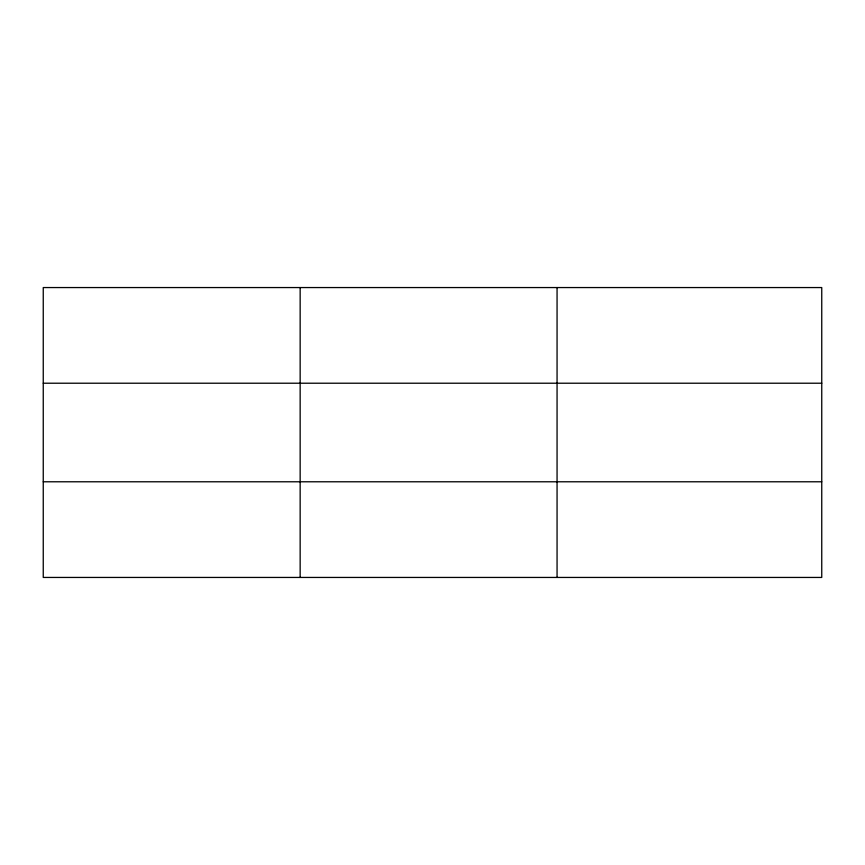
<?xml version="1.0" encoding="UTF-8"?>
<svg xmlns="http://www.w3.org/2000/svg" width="865" height="865" viewBox="0 0 865 865"><rect width="100%" height="100%" fill="white"/><g stroke="black" fill="none" stroke-linecap="round" stroke-linejoin="round"><path stroke-width="1.3" d="M300.155 577.442L300.155 287.558M557.06 577.442L557.06 287.558M821.75 383.217L821.75 287.558L43.25 287.558L43.25 577.442L821.75 577.442L821.75 383.217L43.25 383.217M43.25 481.783L821.75 481.783"/></g></svg>
